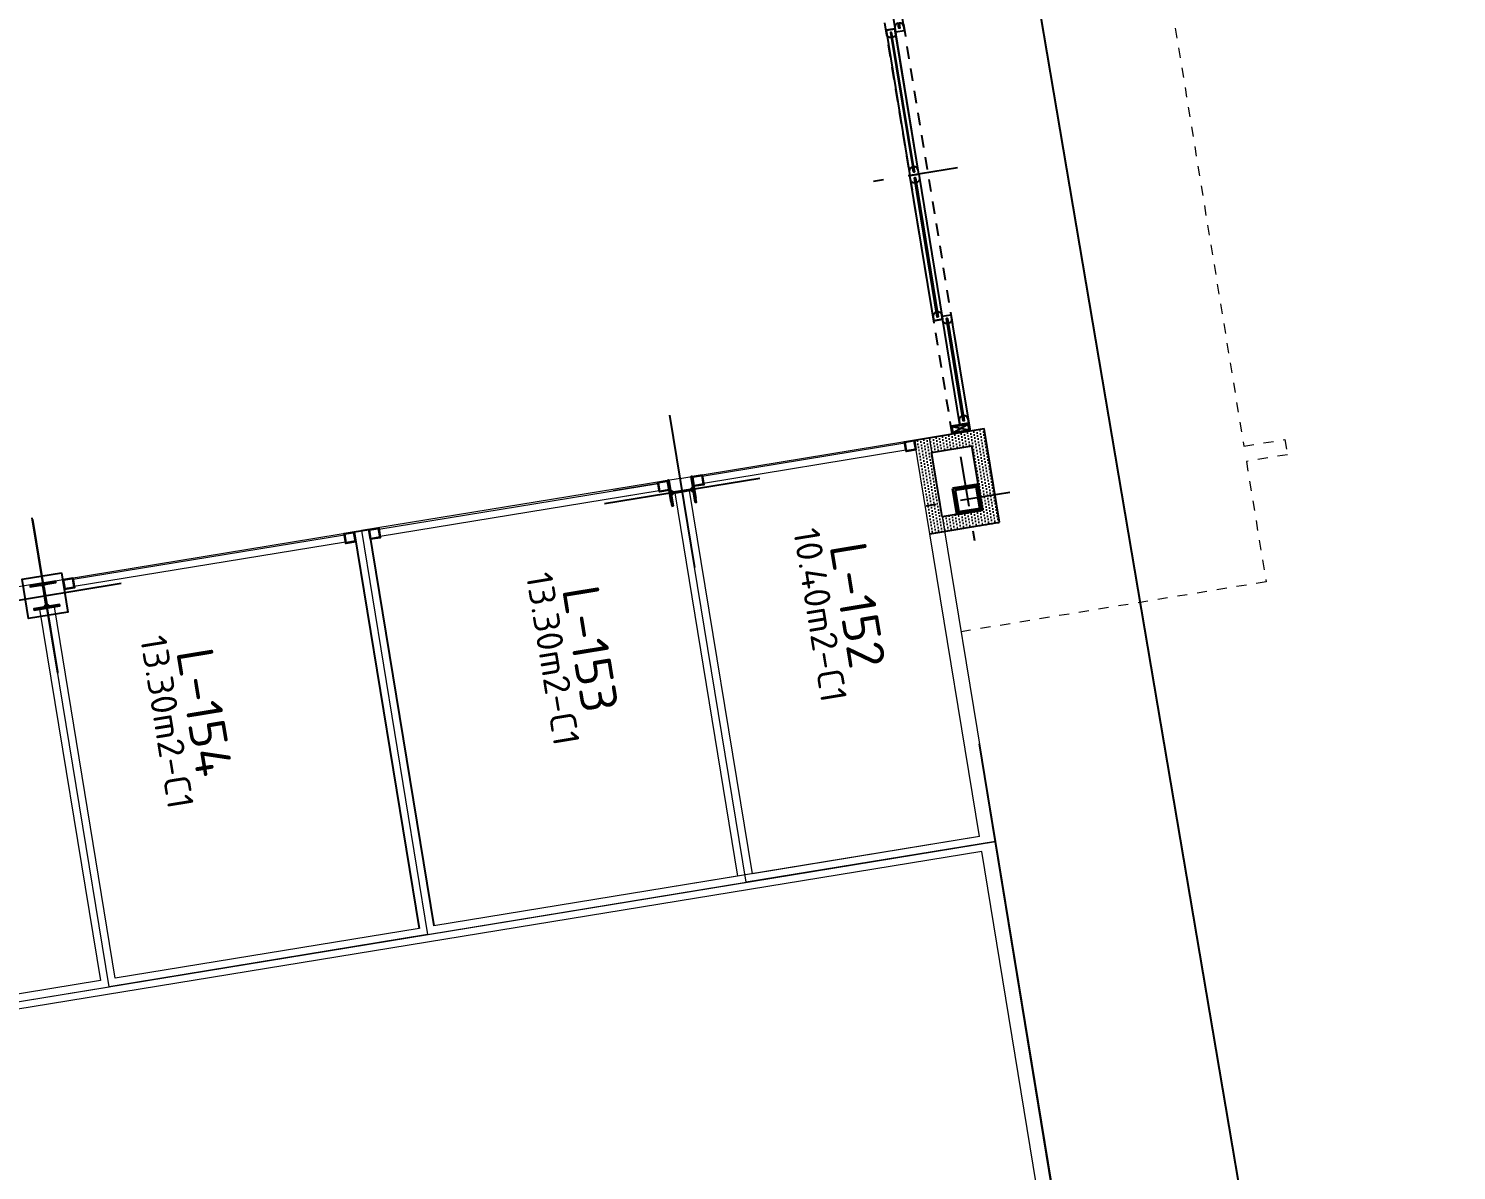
# Model space of a CAD drawing. Header units: metres. Extents: x 2 to 659295185, y -28 to 1124222152.
# Drawn here: x 655560.05 to 655574.36, y 1126654.99 to 1126666.44 of the extents above; entities that cross this region are included whole.
import ezdxf
from ezdxf.enums import TextEntityAlignment as Align

# ---------------------------------------------------------------- set-up
doc = ezdxf.new("R2010")
doc.units = ezdxf.units.M
doc.header["$MEASUREMENT"] = 0
for name, pattern in [('CCSM_C1_CUERPO BJ$0$CONTINUA', [0]), ('CCSM_C1_CUERPO BJ$0$DASHED', [0.75, 0.5, -0.25]), ('CCSM_C1_CUERPO BJ$0$HIDDEN2', [0.1875, 0.125, -0.0625]), ('CCSM_C1_CUERPO HP$0$CONTINUA', [0]), ('DASHDOT', [1, 0.5, -0.25, 0, -0.25]), ('XREF VIALIDAD PORTONES Y ACCESOS 15-07-12LIMPIO$0$CCSM_C1_CUERPO BJ$0$CONTINUA', [0]), ('XREF VIALIDAD PORTONES Y ACCESOS 15-07-12LIMPIO$0$CCSM_C1_CUERPO BJ$0$DASHED', [0.75, 0.5, -0.25]), ('XREF VIALIDAD PORTONES Y ACCESOS 15-07-12LIMPIO$0$CCSM_C1_CUERPO HP$0$CONTINUA', [0]), ('XREF VIALIDAD PORTONES Y ACCESOS 15-07-12LIMPIO$0$DASHED', [0.75, 0.5, -0.25])]:
    doc.linetypes.add(name, pattern=pattern)
doc.layers.get('0').update_dxf_attribs({"linetype": 'CONTINUOUS'})
for name, color, linetype in [('ACOT', 7, 'CONTINUOUS'), ('CCSM_C1_CUERPO BJ$0$A-ALUCOBOND', 254, 'CONTINUOUS'), ('CCSM_C1_CUERPO BJ$0$A-AREAS COMERCIALES', 151, 'CONTINUOUS'), ('CCSM_C1_CUERPO BJ$0$A-FRENTE DE LOCAL', 4, 'CONTINUOUS'), ('CCSM_C1_CUERPO BJ$0$A-PARED', 2, 'CCSM_C1_CUERPO BJ$0$CONTINUA'), ('CCSM_C1_CUERPO BJ$0$A-PROYECCIONES', 5, 'CCSM_C1_CUERPO BJ$0$DASHED'), ('CCSM_C1_CUERPO BJ$0$A-PUERTA', 5, 'CCSM_C1_CUERPO BJ$0$CONTINUA'), ('CCSM_C1_CUERPO BJ$0$ID_AREA EXACTA', 7, 'CONTINUOUS'), ('CCSM_C1_CUERPO BJ$0$ID_Nº LOCAL', 7, 'CONTINUOUS'), ('CCSM_C1_CUERPO HP$0$A-MARCOS LOCALES', 4, 'CONTINUOUS'), ('CCSM_C1_CUERPO HP$0$A-PARED', 2, 'CCSM_C1_CUERPO HP$0$CONTINUA'), ('E_COTAS EJES J', 8, 'CONTINUOUS'), ('Parcelas', 140, 'CONTINUOUS'), ('XREF VIALIDAD PORTONES Y ACCESOS 15-07-12LIMPIO$0$CCSM_C1_CUERPO BJ$0$A-PARED', 2, 'XREF VIALIDAD PORTONES Y ACCESOS 15-07-12LIMPIO$0$CCSM_C1_CUERPO BJ$0$CONTINUA'), ('XREF VIALIDAD PORTONES Y ACCESOS 15-07-12LIMPIO$0$CCSM_C1_CUERPO BJ$0$A-PROYECCIONES', 5, 'XREF VIALIDAD PORTONES Y ACCESOS 15-07-12LIMPIO$0$CCSM_C1_CUERPO BJ$0$DASHED'), ('XREF VIALIDAD PORTONES Y ACCESOS 15-07-12LIMPIO$0$CCSM_C1_CUERPO HP$0$A-PARED', 2, 'XREF VIALIDAD PORTONES Y ACCESOS 15-07-12LIMPIO$0$CCSM_C1_CUERPO HP$0$CONTINUA')]:
    doc.layers.add(name, color=color, linetype=linetype)
doc.layers.add('CCSM_XREF ESTRUCTURA15$0$E-CA-COLUMNA', color=2, linetype='CONTINUOUS', lineweight=35)
doc.layers.add('XREF VIALIDAD PORTONES Y ACCESOS 15-07-12LIMPIO$0$CCSM_XREF ESTRUCTURA15$0$E-CA-COLUMNA', color=2, linetype='CONTINUOUS', lineweight=35)
doc.styles.add('CCSM_C1_CUERPO BJ$0$ROMANS', font='romans__.ttf')

# ---------------------------------------------------------------- blocks, each defined once
blk = doc.blocks.new('4X4')
at = {"layer": 'CCSM_C1_CUERPO HP$0$A-MARCOS LOCALES'}
for points in [[(72.9, -0.215), (73, -0.215), (73, -0.115), (72.9, -0.115)], [(72.905, -0.21), (72.995, -0.21), (72.995, -0.12), (72.905, -0.12)]]:
    blk.add_lwpolyline(points, close=True, dxfattribs=at)
blk = doc.blocks.new('CCSM_C1_CUERPO BJ$0$IDENT LOCAL')
at = {"style": 'CCSM_C1_CUERPO BJ$0$ROMANS'}
for tag, height, p in [('AREA-EXACTA', 0.5, (0.587, 0.096)), ('NºLOCAL', 0.7, (1.17, 0.119)), ('RUBRO', 0.35, (0, 0)), ('USO', 0.35, (-0.587, -0.096))]:
    blk.add_attdef(tag, text='', height=height, rotation=279.3085, dxfattribs=at).set_placement(p, align=Align.BOTTOM_CENTER)
blk = doc.blocks.new('COLUMNAS MZZ LOCATEL')
at = {"color": 8}
for p, q in [((0, -0.774), (0, 0.774)), ((0.789, 0), (-0.789, 0))]:
    blk.add_line(p, q, dxfattribs=at)
blk.add_lwpolyline([(-0.2, 0.2), (0.2, 0.2), (0.2, -0.2), (-0.2, -0.2)], close=True)

msp = doc.modelspace()

# ---------------------------------------------------------------- hatches: boundary and pattern name
at = {"layer": 'CCSM_C1_CUERPO HP$0$A-PARED'}
h = msp.add_hatch(dxfattribs=at)
h.set_pattern_fill('DOTS', color=9, scale=0.02)
h.set_pattern_definition([(279.307, (655566.22275, 1126657.770823), (0.03389942, -0.01053128), [0, -0.03175])])
h.paths.add_polyline_path([(655569.0777, 1126661.3734), (655569.7782, 1126661.4882), (655569.6242, 1126662.4278), (655568.9237, 1126662.313)])
h.paths.add_polyline_path([(655569.096, 1126662.1892), (655569.2014, 1126661.5457), (655569.6059, 1126661.612), (655569.5004, 1126662.2555)], flags=16)
h = msp.add_hatch(dxfattribs=at)
h.set_pattern_fill('DOTS', color=9, scale=0.02, angle=0.00014)
h.set_pattern_definition([(279.30714, (655566.222782, 1126657.770823), (0.03389944, -0.0105312), [0, -0.03175])])
h.paths.add_polyline_path([(655569.0778, 1126661.3734), (655569.7782, 1126661.4882), (655569.6242, 1126662.4278), (655568.9237, 1126662.313)])
h.paths.add_polyline_path([(655569.096, 1126662.1892), (655569.2014, 1126661.5457), (655569.6059, 1126661.612), (655569.5004, 1126662.2555)], flags=16)
at = {"layer": 'XREF VIALIDAD PORTONES Y ACCESOS 15-07-12LIMPIO$0$CCSM_C1_CUERPO HP$0$A-PARED'}
h = msp.add_hatch(dxfattribs=at)
h.set_pattern_fill('DOTS', color=9, scale=0.02, angle=0.00014)
h.set_pattern_definition([(279.30714, (655566.222782, 1126657.770823), (0.03389944, -0.0105312), [0, -0.03175])])
h.paths.add_polyline_path([(655569.0778, 1126661.3734), (655569.7782, 1126661.4882), (655569.6242, 1126662.4278), (655568.9237, 1126662.313)])
h.paths.add_polyline_path([(655569.096, 1126662.1892), (655569.2014, 1126661.5457), (655569.6059, 1126661.612), (655569.5004, 1126662.2555)], flags=16)

# ---------------------------------------------------------------- linework, layer by layer
at = {"layer": 'ACOT', "color": 12, "linetype": 'DASHDOT'}
for p, q in [((655569.3542, 1126665.0426), (655568.4717, 1126664.8979)), ((655569.3542, 1126665.0426), (655568.4718, 1126664.898)), ((655569.387, 1126662.1436), (655569.5261, 1126661.2949)), ((655569.387, 1126662.1436), (655569.5261, 1126661.2949)), ((655569.8809, 1126661.7888), (655569.0326, 1126661.6497)), ((655569.8809, 1126661.7888), (655569.0326, 1126661.6497))]:
    msp.add_line(p, q, dxfattribs=at)
at = {"layer": 'CCSM_C1_CUERPO BJ$0$A-ALUCOBOND'}
for p, q in [((655569.3077, 1126662.372), (655569.3044, 1126662.3744)), ((655569.3077, 1126662.372), (655569.3044, 1126662.3744)), ((655569.3077, 1126662.372), (655569.3044, 1126662.3744)), ((655569.3077, 1126662.372), (655569.3044, 1126662.3744)), ((655569.308, 1126662.3725), (655569.3047, 1126662.3748)), ((655569.308, 1126662.3725), (655569.3047, 1126662.3748)), ((655569.308, 1126662.3725), (655569.3048, 1126662.3748)), ((655569.308, 1126662.3725), (655569.3048, 1126662.3748)), ((655569.3083, 1126662.3715), (655569.3077, 1126662.372)), ((655569.3083, 1126662.3715), (655569.3077, 1126662.372)), ((655569.3083, 1126662.3716), (655569.3077, 1126662.372)), ((655569.3083, 1126662.3716), (655569.3077, 1126662.372)), ((655569.3087, 1126662.372), (655569.308, 1126662.3725)), ((655569.3087, 1126662.372), (655569.308, 1126662.3725)), ((655569.3087, 1126662.372), (655569.308, 1126662.3725)), ((655569.3087, 1126662.372), (655569.308, 1126662.3725))]:
    msp.add_line(p, q, dxfattribs=at)
at = {"layer": 'CCSM_C1_CUERPO BJ$0$A-AREAS COMERCIALES', "lineweight": 5}
for points in [[(655569.7353, 1126658.2886), (655567.2386, 1126657.8795), (655566.577, 1126661.9155), (655566.575, 1126661.928), (655569.0717, 1126662.3372)], [(655564.0462, 1126657.3562), (655567.2386, 1126657.8795), (655566.5773, 1126661.9156), (655566.5752, 1126661.9281), (655563.3827, 1126661.4048)], [(655564.0462, 1126657.3562), (655560.8538, 1126656.833), (655560.1922, 1126660.8691), (655560.1901, 1126660.8816), (655563.3827, 1126661.4048)], [(655556.9065, 1126656.1861), (655560.8538, 1126656.833), (655560.1925, 1126660.8692), (655560.1904, 1126660.8817), (655556.243, 1126660.2347)], [(655569.7353, 1126658.2886), (655572.2418, 1126642.9965), (655572.4876, 1126641.4968), (655573.5778, 1126634.4205), (655569.2721, 1126633.7194), (655567.7062, 1126633.4685), (655548.2343, 1126630.2519), (655546.914, 1126638.3068), (655552.6603, 1126639.2487), (655550.0681, 1126655.0653)]]:
    msp.add_lwpolyline(points, close=True, dxfattribs=at)
at = {"layer": 'CCSM_C1_CUERPO BJ$0$A-FRENTE DE LOCAL', "lineweight": 5}
for points in [[(655566.7987, 1126661.952), (655568.827, 1126662.2843)], [(655566.7988, 1126661.952), (655568.827, 1126662.2843)], [(655568.8391, 1126662.2103), (655566.8109, 1126661.8779)], [(655568.8392, 1126662.2103), (655566.8109, 1126661.8779)], [(655563.5573, 1126661.4208), (655566.3547, 1126661.8791)], [(655563.5573, 1126661.4208), (655566.3547, 1126661.8791)], [(655565.9068, 1126661.8058), (655566.3547, 1126661.8792)], [(655565.9068, 1126661.8058), (655566.3547, 1126661.8792)], [(655566.3668, 1126661.8051), (655563.5694, 1126661.3468)], [(655566.3668, 1126661.8051), (655563.5695, 1126661.3467)], [(655566.3668, 1126661.8052), (655565.9189, 1126661.7318)], [(655566.3668, 1126661.8052), (655565.9189, 1126661.7318)], [(655560.4925, 1126660.9183), (655563.2119, 1126661.3639)], [(655560.4925, 1126660.9183), (655563.212, 1126661.3639)], [(655563.2241, 1126661.2899), (655560.5047, 1126660.8443)], [(655563.2241, 1126661.2899), (655560.5047, 1126660.8443)]]:
    msp.add_lwpolyline(points, dxfattribs=at)
at = {"layer": 'CCSM_C1_CUERPO BJ$0$A-PARED', "lineweight": 5}
for p, q in [((655569.0777, 1126661.3734), (655568.9238, 1126662.313)), ((655569.0777, 1126661.3734), (655568.9238, 1126662.313)), ((655567.3005, 1126657.9653), (655566.6707, 1126661.8082)), ((655569.575, 1126658.3381), (655569.0777, 1126661.3734)), ((655569.575, 1126658.3381), (655567.3005, 1126657.9653)), ((655569.5992, 1126658.1901), (655550.154, 1126655.0032)), ((655569.5995, 1126658.1901), (655550.1543, 1126655.0032)), ((655572.4837, 1126640.5844), (655569.5992, 1126658.1901))]:
    msp.add_line(p, q, dxfattribs=at)
for points in [[(655566.5227, 1126661.7839), (655567.1525, 1126657.9411), (655564.1081, 1126657.4421)], [(655560.1576, 1126660.6176), (655560.7678, 1126656.8947), (655556.9684, 1126656.272)], [(655563.9601, 1126657.4179), (655560.9158, 1126656.919), (655560.3056, 1126660.6419)], [(655569.5753, 1126658.3382), (655566.4579, 1126657.8273)]]:
    msp.add_lwpolyline(points, dxfattribs=at)
at = {"layer": 'CCSM_C1_CUERPO BJ$0$A-PROYECCIONES', "color": 12, "linetype": 'CCSM_C1_CUERPO BJ$0$HIDDEN2'}
for points in [[(655568.4535, 1126667.5618), (655568.6312, 1126667.5909), (655569.4813, 1126662.4044), (655569.3037, 1126662.3752), (655568.4535, 1126667.5618)], [(655568.4535, 1126667.5618), (655568.6312, 1126667.5909), (655569.4813, 1126662.4044), (655569.3037, 1126662.3753), (655568.4535, 1126667.5618)]]:
    msp.add_lwpolyline(points, dxfattribs=at)
at = {"layer": 'CCSM_C1_CUERPO BJ$0$A-PUERTA', "color": 8}
for p, q in [((655569.4698, 1126662.4126), (655569.3022, 1126662.446)), ((655569.4698, 1126662.4126), (655569.3022, 1126662.446)), ((655569.4698, 1126662.4126), (655569.3022, 1126662.4459)), ((655569.4698, 1126662.4126), (655569.3022, 1126662.4459)), ((655569.3119, 1126662.3867), (655569.4601, 1126662.4718)), ((655569.3119, 1126662.3867), (655569.4601, 1126662.4718)), ((655569.3119, 1126662.3867), (655569.4601, 1126662.4718)), ((655569.3119, 1126662.3867), (655569.4601, 1126662.4718))]:
    msp.add_line(p, q, dxfattribs=at)
for points in [[(655568.5553, 1126667.4974), (655568.7343, 1126666.4053), (655568.8231, 1126666.4198), (655568.6441, 1126667.512)], [(655568.5553, 1126667.4974), (655568.7343, 1126666.4053), (655568.8231, 1126666.4198), (655568.6441, 1126667.512)], [(655568.6406, 1126666.4203), (655568.8792, 1126664.9647), (655568.968, 1126664.9793), (655568.7294, 1126666.4349)], [(655568.6406, 1126666.4203), (655568.8792, 1126664.9647), (655568.968, 1126664.9793), (655568.7294, 1126666.4349)], [(655568.6406, 1126666.4203), (655568.8792, 1126664.9648), (655568.968, 1126664.9793), (655568.7295, 1126666.4349)], [(655568.6406, 1126666.4203), (655568.8792, 1126664.9648), (655568.968, 1126664.9793), (655568.7295, 1126666.4349)], [(655569.1178, 1126663.5092), (655568.8792, 1126664.9647), (655568.968, 1126664.9793), (655569.2066, 1126663.5237)], [(655569.1178, 1126663.5092), (655568.8792, 1126664.9647), (655568.968, 1126664.9793), (655569.2066, 1126663.5237)], [(655569.1178, 1126663.5092), (655568.8792, 1126664.9648), (655568.968, 1126664.9793), (655569.2066, 1126663.5237)], [(655569.1178, 1126663.5092), (655568.8792, 1126664.9648), (655568.968, 1126664.9793), (655569.2066, 1126663.5237)], [(655569.3795, 1126662.4688), (655569.2018, 1126663.5533), (655569.2906, 1126663.5679), (655569.4684, 1126662.4833)], [(655569.3795, 1126662.4688), (655569.2018, 1126663.5533), (655569.2906, 1126663.5679), (655569.4684, 1126662.4833)], [(655569.3796, 1126662.4688), (655569.2018, 1126663.5533), (655569.2906, 1126663.5679), (655569.4684, 1126662.4833)], [(655569.3796, 1126662.4688), (655569.2018, 1126663.5533), (655569.2906, 1126663.5679), (655569.4684, 1126662.4833)]]:
    msp.add_lwpolyline(points, close=True, dxfattribs=at)
at = {"layer": 'CCSM_C1_CUERPO BJ$0$A-PUERTA'}
for points in [[(655568.7608, 1126666.4907), (655568.7608, 1126666.4907, 0.4142136), (655568.7278, 1126666.4447), (655568.7343, 1126666.4053), (655568.8231, 1126666.4198), (655568.8166, 1126666.4593, 0.4142135), (655568.7707, 1126666.4923), (655568.7707, 1126666.4923), (655568.7788, 1126666.443), (655568.7689, 1126666.4414)], [(655568.7608, 1126666.4907), (655568.7608, 1126666.4907, 0.4142136), (655568.7278, 1126666.4448), (655568.7343, 1126666.4053), (655568.8231, 1126666.4198), (655568.8167, 1126666.4593, 0.4142135), (655568.7707, 1126666.4923), (655568.7707, 1126666.4923), (655568.7788, 1126666.443), (655568.7689, 1126666.4414)], [(655568.693, 1126666.3478), (655568.6881, 1126666.347, -0.4408492), (655568.6471, 1126666.3808), (655568.6406, 1126666.4203), (655568.7294, 1126666.4349), (655568.7359, 1126666.3954, -0.4142136), (655568.7029, 1126666.3495), (655568.7029, 1126666.3495), (655568.6948, 1126666.3988), (655568.685, 1126666.3972)], [(655568.6931, 1126666.3479), (655568.6881, 1126666.347, -0.4408492), (655568.6471, 1126666.3809), (655568.6406, 1126666.4203), (655568.7295, 1126666.4349), (655568.7359, 1126666.3954, -0.4142136), (655568.7029, 1126666.3495), (655568.7029, 1126666.3495), (655568.6948, 1126666.3988), (655568.685, 1126666.3972)], [(655568.9057, 1126665.0502), (655568.9057, 1126665.0502, 0.4142135), (655568.8727, 1126665.0042), (655568.8792, 1126664.9647), (655568.968, 1126664.9793), (655568.9616, 1126665.0188, 0.4142136), (655568.9156, 1126665.0518), (655568.9156, 1126665.0518), (655568.9237, 1126665.0024), (655568.9138, 1126665.0008)], [(655568.9057, 1126665.0502), (655568.9057, 1126665.0502, 0.4142135), (655568.8727, 1126665.0042), (655568.8792, 1126664.9647), (655568.968, 1126664.9793), (655568.9616, 1126665.0188, 0.4142136), (655568.9156, 1126665.0518), (655568.9156, 1126665.0518), (655568.9237, 1126665.0024), (655568.9138, 1126665.0008)], [(655568.9058, 1126665.0502), (655568.9058, 1126665.0502, 0.4142135), (655568.8728, 1126665.0042), (655568.8792, 1126664.9648), (655568.968, 1126664.9793), (655568.9616, 1126665.0188, 0.4142136), (655568.9156, 1126665.0518), (655568.9156, 1126665.0518), (655568.9237, 1126665.0024), (655568.9138, 1126665.0008)], [(655568.9058, 1126665.0502), (655568.9058, 1126665.0502, 0.4142135), (655568.8728, 1126665.0042), (655568.8792, 1126664.9648), (655568.968, 1126664.9793), (655568.9616, 1126665.0188, 0.4142136), (655568.9156, 1126665.0518), (655568.9156, 1126665.0518), (655568.9237, 1126665.0024), (655568.9138, 1126665.0008)], [(655568.9316, 1126664.8923), (655568.9267, 1126664.8915, -0.4408492), (655568.8857, 1126664.9253), (655568.8792, 1126664.9647), (655568.968, 1126664.9793), (655568.9745, 1126664.9398, -0.4142136), (655568.9415, 1126664.8939), (655568.9415, 1126664.8939), (655568.9334, 1126664.9432), (655568.9235, 1126664.9416)], [(655568.9316, 1126664.8923), (655568.9267, 1126664.8915, -0.4408492), (655568.8857, 1126664.9253), (655568.8792, 1126664.9647), (655568.968, 1126664.9793), (655568.9745, 1126664.9398, -0.4142136), (655568.9415, 1126664.8939), (655568.9415, 1126664.8939), (655568.9334, 1126664.9432), (655568.9235, 1126664.9416)], [(655568.9316, 1126664.8923), (655568.9267, 1126664.8915, -0.4408492), (655568.8857, 1126664.9253), (655568.8792, 1126664.9648), (655568.968, 1126664.9793), (655568.9745, 1126664.9398, -0.4142136), (655568.9415, 1126664.8939), (655568.9415, 1126664.8939), (655568.9334, 1126664.9432), (655568.9236, 1126664.9416)], [(655568.9316, 1126664.8923), (655568.9267, 1126664.8915, -0.4408492), (655568.8857, 1126664.9253), (655568.8792, 1126664.9648), (655568.968, 1126664.9793), (655568.9745, 1126664.9398, -0.4142136), (655568.9415, 1126664.8939), (655568.9415, 1126664.8939), (655568.9334, 1126664.9432), (655568.9236, 1126664.9416)], [(655569.1443, 1126663.5946), (655569.1443, 1126663.5946, 0.4142135), (655569.1113, 1126663.5486), (655569.1178, 1126663.5092), (655569.2066, 1126663.5237), (655569.2001, 1126663.5632, 0.4142136), (655569.1542, 1126663.5962), (655569.1542, 1126663.5962), (655569.1623, 1126663.5469), (655569.1524, 1126663.5452)], [(655569.1443, 1126663.5946), (655569.1443, 1126663.5946, 0.4142135), (655569.1113, 1126663.5486), (655569.1178, 1126663.5092), (655569.2066, 1126663.5237), (655569.2001, 1126663.5632, 0.4142136), (655569.1542, 1126663.5962), (655569.1542, 1126663.5962), (655569.1623, 1126663.5469), (655569.1524, 1126663.5452)], [(655569.1443, 1126663.5946), (655569.1443, 1126663.5946, 0.4142135), (655569.1113, 1126663.5486), (655569.1178, 1126663.5092), (655569.2066, 1126663.5237), (655569.2002, 1126663.5632, 0.4142136), (655569.1542, 1126663.5962), (655569.1542, 1126663.5962), (655569.1623, 1126663.5469), (655569.1524, 1126663.5453)], [(655569.1443, 1126663.5946), (655569.1443, 1126663.5946, 0.4142135), (655569.1113, 1126663.5486), (655569.1178, 1126663.5092), (655569.2066, 1126663.5237), (655569.2002, 1126663.5632, 0.4142136), (655569.1542, 1126663.5962), (655569.1542, 1126663.5962), (655569.1623, 1126663.5469), (655569.1524, 1126663.5453)], [(655569.2542, 1126663.4809), (655569.2492, 1126663.48, -0.4408492), (655569.2082, 1126663.5139), (655569.2018, 1126663.5533), (655569.2906, 1126663.5679), (655569.297, 1126663.5284, -0.4142136), (655569.264, 1126663.4825), (655569.264, 1126663.4825), (655569.2559, 1126663.5318), (655569.2461, 1126663.5302)], [(655569.2542, 1126663.4809), (655569.2492, 1126663.48, -0.4408492), (655569.2082, 1126663.5139), (655569.2018, 1126663.5533), (655569.2906, 1126663.5679), (655569.297, 1126663.5284, -0.4142136), (655569.264, 1126663.4825), (655569.264, 1126663.4825), (655569.2559, 1126663.5318), (655569.2461, 1126663.5302)], [(655569.2542, 1126663.4809), (655569.2493, 1126663.4801, -0.4408492), (655569.2082, 1126663.5139), (655569.2018, 1126663.5533), (655569.2906, 1126663.5679), (655569.2971, 1126663.5284, -0.4142136), (655569.2641, 1126663.4825), (655569.2641, 1126663.4825), (655569.256, 1126663.5318), (655569.2461, 1126663.5302)], [(655569.2542, 1126663.4809), (655569.2493, 1126663.4801, -0.4408492), (655569.2082, 1126663.5139), (655569.2018, 1126663.5533), (655569.2906, 1126663.5679), (655569.2971, 1126663.5284, -0.4142136), (655569.2641, 1126663.4825), (655569.2641, 1126663.4825), (655569.256, 1126663.5318), (655569.2461, 1126663.5302)], [(655569.4061, 1126662.5542), (655569.4061, 1126662.5542, 0.4142135), (655569.3731, 1126662.5082), (655569.3795, 1126662.4688), (655569.4684, 1126662.4833), (655569.4619, 1126662.5228, 0.4142136), (655569.4159, 1126662.5558), (655569.4159, 1126662.5558), (655569.424, 1126662.5064), (655569.4142, 1126662.5048)], [(655569.4061, 1126662.5542), (655569.4061, 1126662.5542, 0.4142135), (655569.3731, 1126662.5082), (655569.3795, 1126662.4688), (655569.4684, 1126662.4833), (655569.4619, 1126662.5228, 0.4142136), (655569.4159, 1126662.5558), (655569.4159, 1126662.5558), (655569.424, 1126662.5064), (655569.4142, 1126662.5048)], [(655569.4061, 1126662.5542), (655569.4061, 1126662.5542, 0.4142135), (655569.3731, 1126662.5082), (655569.3796, 1126662.4688), (655569.4684, 1126662.4833), (655569.4619, 1126662.5228, 0.4142136), (655569.416, 1126662.5558), (655569.416, 1126662.5558), (655569.424, 1126662.5065), (655569.4142, 1126662.5048)], [(655569.4061, 1126662.5542), (655569.4061, 1126662.5542, 0.4142135), (655569.3731, 1126662.5082), (655569.3796, 1126662.4688), (655569.4684, 1126662.4833), (655569.4619, 1126662.5228, 0.4142136), (655569.416, 1126662.5558), (655569.416, 1126662.5558), (655569.424, 1126662.5065), (655569.4142, 1126662.5048)]]:
    msp.add_lwpolyline(points, format="xyb", close=True, dxfattribs=at)
at = {"layer": 'CCSM_C1_CUERPO BJ$0$A-PUERTA', "color": 135}
for points in [[(655568.685, 1126666.3972), (655568.9138, 1126665.0008), (655568.9237, 1126665.0024), (655568.6948, 1126666.3988)], [(655568.685, 1126666.3972), (655568.9138, 1126665.0008), (655568.9237, 1126665.0024), (655568.6948, 1126666.3988)], [(655568.685, 1126666.3972), (655568.9138, 1126665.0008), (655568.9237, 1126665.0024), (655568.6948, 1126666.3988)], [(655568.685, 1126666.3972), (655568.9138, 1126665.0008), (655568.9237, 1126665.0024), (655568.6948, 1126666.3988)], [(655569.1524, 1126663.5452), (655568.9235, 1126664.9416), (655568.9334, 1126664.9432), (655569.1623, 1126663.5469)], [(655569.1524, 1126663.5452), (655568.9235, 1126664.9416), (655568.9334, 1126664.9432), (655569.1623, 1126663.5469)], [(655569.1524, 1126663.5453), (655568.9236, 1126664.9416), (655568.9334, 1126664.9432), (655569.1623, 1126663.5469)], [(655569.1524, 1126663.5453), (655568.9236, 1126664.9416), (655568.9334, 1126664.9432), (655569.1623, 1126663.5469)], [(655569.4142, 1126662.5048), (655569.2461, 1126663.5302), (655569.2559, 1126663.5318), (655569.424, 1126662.5064)], [(655569.4142, 1126662.5048), (655569.2461, 1126663.5302), (655569.2559, 1126663.5318), (655569.424, 1126662.5064)], [(655569.4142, 1126662.5048), (655569.2461, 1126663.5302), (655569.256, 1126663.5318), (655569.424, 1126662.5065)], [(655569.4142, 1126662.5048), (655569.2461, 1126663.5302), (655569.256, 1126663.5318), (655569.424, 1126662.5065)]]:
    msp.add_lwpolyline(points, close=True, dxfattribs=at)
at = {"layer": 'CCSM_C1_CUERPO BJ$0$A-PUERTA'}
for points in [[(655569.4684, 1126662.4833), (655569.4813, 1126662.4044), (655569.3037, 1126662.3752), (655569.2907, 1126662.4542)], [(655569.4684, 1126662.4833), (655569.4813, 1126662.4044), (655569.3037, 1126662.3752), (655569.2907, 1126662.4542)], [(655569.4684, 1126662.4833), (655569.4813, 1126662.4044), (655569.3037, 1126662.3753), (655569.2907, 1126662.4542)], [(655569.4684, 1126662.4833), (655569.4813, 1126662.4044), (655569.3037, 1126662.3753), (655569.2907, 1126662.4542)], [(655569.4601, 1126662.4718), (655569.4698, 1126662.4126), (655569.3119, 1126662.3867), (655569.3022, 1126662.4459)], [(655569.4601, 1126662.4718), (655569.4698, 1126662.4126), (655569.3119, 1126662.3867), (655569.3022, 1126662.4459)], [(655569.4601, 1126662.4718), (655569.4698, 1126662.4126), (655569.3119, 1126662.3867), (655569.3022, 1126662.446)], [(655569.4601, 1126662.4718), (655569.4698, 1126662.4126), (655569.3119, 1126662.3867), (655569.3022, 1126662.446)]]:
    msp.add_lwpolyline(points, close=True, dxfattribs=at)
at = {"layer": 'CCSM_C1_CUERPO HP$0$A-PARED'}
for p, q in [((655568.9238, 1126662.313), (655569.6242, 1126662.4278)), ((655568.9238, 1126662.313), (655569.6242, 1126662.4278)), ((655569.7782, 1126661.4882), (655569.6242, 1126662.4278)), ((655569.7782, 1126661.4882), (655569.6242, 1126662.4278)), ((655569.096, 1126662.1892), (655569.5004, 1126662.2555)), ((655569.096, 1126662.1892), (655569.5004, 1126662.2555)), ((655569.2014, 1126661.5457), (655569.096, 1126662.1892)), ((655569.2014, 1126661.5457), (655569.096, 1126662.1892)), ((655569.6059, 1126661.612), (655569.5004, 1126662.2555)), ((655569.6059, 1126661.612), (655569.5004, 1126662.2555)), ((655569.2014, 1126661.5457), (655569.6059, 1126661.612)), ((655569.2014, 1126661.5457), (655569.6059, 1126661.612)), ((655569.0777, 1126661.3734), (655569.7782, 1126661.4882)), ((655569.0777, 1126661.3734), (655569.7782, 1126661.4882)), ((655563.3087, 1126661.3927), (655563.4567, 1126661.417)), ((655563.3087, 1126661.3927), (655563.4567, 1126661.417)), ((655563.3087, 1126661.3927), (655563.9601, 1126657.4179)), ((655563.4567, 1126661.417), (655564.1081, 1126657.4422)), ((655572.6089, 1126640.7569), (655569.5746, 1126659.2688))]:
    msp.add_line(p, q, dxfattribs=at)
at = {"layer": 'CCSM_XREF ESTRUCTURA15$0$E-CA-COLUMNA', "color": 3}
for points in [[(655569.3072, 1126661.8265), (655569.3493, 1126661.5699), (655569.6059, 1126661.612), (655569.5638, 1126661.8686)], [(655569.3073, 1126661.8265), (655569.3493, 1126661.5699), (655569.6059, 1126661.612), (655569.5638, 1126661.8686)]]:
    msp.add_lwpolyline(points, close=True, dxfattribs=at)
at = {"layer": 'CCSM_XREF ESTRUCTURA15$0$E-CA-COLUMNA', "color": 12}
msp.add_lwpolyline([(655569.3302, 1126661.81), (655569.3658, 1126661.5929), (655569.5829, 1126661.6285), (655569.5473, 1126661.8456)], close=True, dxfattribs=at)
msp.add_lwpolyline([(655569.3302, 1126661.81), (655569.3658, 1126661.5929), (655569.5829, 1126661.6285), (655569.5473, 1126661.8456)], close=True, dxfattribs=at)
at = {"layer": 'E_COTAS EJES J'}
for p, q in [((655566.4706, 1126662.5632), (655566.7208, 1126661.0362)), ((655566.4706, 1126662.5632), (655566.7209, 1126661.0362)), ((655566.4709, 1126662.5632), (655566.7212, 1126661.0363)), ((655566.4709, 1126662.5632), (655566.7212, 1126661.0363)), ((655567.3742, 1126661.9273), (655565.8172, 1126661.6721)), ((655567.3742, 1126661.9273), (655565.8173, 1126661.6721)), ((655567.3745, 1126661.9273), (655565.8176, 1126661.6721)), ((655567.3746, 1126661.9273), (655565.8176, 1126661.6721)), ((655566.4513, 1126661.9078), (655566.4934, 1126661.6512)), ((655566.4513, 1126661.9078), (655566.4934, 1126661.6512)), ((655566.4869, 1126661.6907), (655566.4578, 1126661.8683)), ((655566.4869, 1126661.6907), (655566.4578, 1126661.8683)), ((655566.4801, 1126661.8094), (655566.4637, 1126661.9098)), ((655566.4801, 1126661.8094), (655566.4637, 1126661.9098)), ((655566.4639, 1126661.9085), (655566.48, 1126661.8099)), ((655566.4639, 1126661.9085), (655566.4801, 1126661.8099)), ((655566.6857, 1126661.9462), (655566.7021, 1126661.8458)), ((655566.6857, 1126661.9462), (655566.7022, 1126661.8458)), ((655566.7021, 1126661.8463), (655566.6859, 1126661.9449)), ((655566.7021, 1126661.8463), (655566.6859, 1126661.9449)), ((655566.7401, 1126661.6916), (655566.698, 1126661.9482)), ((655566.7401, 1126661.6916), (655566.698, 1126661.9482)), ((655566.7045, 1126661.9087), (655566.7336, 1126661.7311)), ((655566.7045, 1126661.9087), (655566.7336, 1126661.7311)), ((655566.48, 1126661.8099), (655566.5087, 1126661.7892)), ((655566.4801, 1126661.8099), (655566.5088, 1126661.7892)), ((655566.4835, 1126661.8004), (655566.4801, 1126661.8094)), ((655566.4835, 1126661.8004), (655566.4801, 1126661.8094)), ((655566.49, 1126661.7934), (655566.4835, 1126661.8004)), ((655566.49, 1126661.7934), (655566.4835, 1126661.8004)), ((655566.4892, 1126661.7536), (655566.4896, 1126661.7632)), ((655566.5057, 1126661.6532), (655566.4892, 1126661.7536)), ((655566.51, 1126661.7818), (655566.4893, 1126661.7531)), ((655566.4893, 1126661.7536), (655566.4896, 1126661.7632)), ((655566.5057, 1126661.6532), (655566.4893, 1126661.7536)), ((655566.4893, 1126661.7531), (655566.5055, 1126661.6544)), ((655566.51, 1126661.7818), (655566.4894, 1126661.7531)), ((655566.4894, 1126661.7531), (655566.5055, 1126661.6544)), ((655566.4896, 1126661.7632), (655566.4935, 1126661.7719)), ((655566.4896, 1126661.7632), (655566.4936, 1126661.7719)), ((655566.4987, 1126661.7895), (655566.49, 1126661.7934)), ((655566.4987, 1126661.7895), (655566.49, 1126661.7934)), ((655566.4935, 1126661.7719), (655566.5005, 1126661.7784)), ((655566.4936, 1126661.7719), (655566.5005, 1126661.7784)), ((655566.5083, 1126661.7892), (655566.4987, 1126661.7895)), ((655566.5083, 1126661.7892), (655566.4987, 1126661.7895)), ((655566.5005, 1126661.7784), (655566.5095, 1126661.7818)), ((655566.5005, 1126661.7784), (655566.5095, 1126661.7818)), ((655566.6819, 1126661.8176), (655566.5083, 1126661.7892)), ((655566.682, 1126661.8176), (655566.5083, 1126661.7892)), ((655566.5087, 1126661.7892), (655566.6814, 1126661.8175)), ((655566.5088, 1126661.7892), (655566.6815, 1126661.8175)), ((655566.5095, 1126661.7818), (655566.6831, 1126661.8102)), ((655566.5095, 1126661.7818), (655566.6832, 1126661.8102)), ((655566.6827, 1126661.8101), (655566.51, 1126661.7818)), ((655566.6827, 1126661.8101), (655566.51, 1126661.7818)), ((655566.6814, 1126661.8175), (655566.7021, 1126661.8463)), ((655566.6815, 1126661.8175), (655566.7021, 1126661.8463)), ((655566.6909, 1126661.821), (655566.6819, 1126661.8176)), ((655566.6909, 1126661.821), (655566.682, 1126661.8176)), ((655566.7114, 1126661.7895), (655566.6827, 1126661.8101)), ((655566.7114, 1126661.7895), (655566.6827, 1126661.8101)), ((655566.6831, 1126661.8102), (655566.6927, 1126661.8099)), ((655566.6832, 1126661.8102), (655566.6927, 1126661.8099)), ((655566.6979, 1126661.8275), (655566.6909, 1126661.821)), ((655566.6979, 1126661.8275), (655566.6909, 1126661.821)), ((655566.6927, 1126661.8099), (655566.7014, 1126661.8059)), ((655566.6927, 1126661.8099), (655566.7014, 1126661.8059)), ((655566.7018, 1126661.8362), (655566.6979, 1126661.8275)), ((655566.7018, 1126661.8362), (655566.6979, 1126661.8275)), ((655566.7014, 1126661.8059), (655566.7079, 1126661.799)), ((655566.7014, 1126661.8059), (655566.708, 1126661.799)), ((655566.7021, 1126661.8458), (655566.7018, 1126661.8362)), ((655566.7022, 1126661.8458), (655566.7018, 1126661.8362)), ((655566.7079, 1126661.799), (655566.7113, 1126661.79)), ((655566.708, 1126661.799), (655566.7113, 1126661.79)), ((655566.7113, 1126661.79), (655566.7277, 1126661.6896)), ((655566.7113, 1126661.79), (655566.7278, 1126661.6896)), ((655566.7275, 1126661.6908), (655566.7114, 1126661.7895)), ((655566.7276, 1126661.6908), (655566.7114, 1126661.7895)), ((655560.0862, 1126661.5167), (655560.3365, 1126659.9898)), ((655560.0862, 1126661.5167), (655560.3365, 1126659.9898)), ((655560.1933, 1126660.8395), (655560.2218, 1126660.6658)), ((655560.1933, 1126660.8394), (655560.2218, 1126660.6658)), ((655560.2217, 1126660.6663), (655560.1934, 1126660.839)), ((655560.2217, 1126660.6663), (655560.1934, 1126660.839)), ((655560.2292, 1126660.667), (655560.2007, 1126660.8407)), ((655560.2292, 1126660.667), (655560.2007, 1126660.8407)), ((655560.2008, 1126660.8402), (655560.2291, 1126660.6675)), ((655560.2008, 1126660.8402), (655560.2291, 1126660.6675)), ((655560.2016, 1126660.6376), (655560.1012, 1126660.6212)), ((655560.2016, 1126660.6376), (655560.1012, 1126660.6212)), ((655560.1012, 1126660.6212), (655560.1032, 1126660.6088)), ((655560.1012, 1126660.6212), (655560.1032, 1126660.6088)), ((655560.1024, 1126660.6214), (655560.2011, 1126660.6376)), ((655560.1024, 1126660.6214), (655560.2011, 1126660.6375)), ((655560.1032, 1126660.6088), (655560.3598, 1126660.6509)), ((655560.1032, 1126660.6088), (655560.3598, 1126660.6509)), ((655560.1723, 1126660.6202), (655560.1377, 1126660.6145)), ((655560.1723, 1126660.6202), (655560.1377, 1126660.6145)), ((655560.2907, 1126660.6396), (655560.1723, 1126660.6202)), ((655560.2907, 1126660.6396), (655560.1723, 1126660.6202)), ((655560.2011, 1126660.6376), (655560.2217, 1126660.6663)), ((655560.2011, 1126660.6375), (655560.2217, 1126660.6663)), ((655560.2105, 1126660.641), (655560.2016, 1126660.6376)), ((655560.2105, 1126660.641), (655560.2016, 1126660.6376)), ((655560.2175, 1126660.6475), (655560.2105, 1126660.641)), ((655560.2175, 1126660.6475), (655560.2105, 1126660.641)), ((655560.2215, 1126660.6562), (655560.2175, 1126660.6475)), ((655560.2215, 1126660.6562), (655560.2175, 1126660.6475)), ((655560.2218, 1126660.6658), (655560.2215, 1126660.6562)), ((655560.2218, 1126660.6658), (655560.2215, 1126660.6562)), ((655560.2291, 1126660.6675), (655560.2578, 1126660.6469)), ((655560.2291, 1126660.6675), (655560.2578, 1126660.6468)), ((655560.2325, 1126660.658), (655560.2292, 1126660.667)), ((655560.2326, 1126660.658), (655560.2292, 1126660.667)), ((655560.2391, 1126660.6511), (655560.2325, 1126660.658)), ((655560.2391, 1126660.651), (655560.2326, 1126660.658)), ((655560.2478, 1126660.6471), (655560.2391, 1126660.6511)), ((655560.2478, 1126660.6471), (655560.2391, 1126660.651)), ((655560.2573, 1126660.6468), (655560.2478, 1126660.6471)), ((655560.2573, 1126660.6468), (655560.2478, 1126660.6471)), ((655560.3577, 1126660.6632), (655560.2573, 1126660.6468)), ((655560.3578, 1126660.6632), (655560.2573, 1126660.6468)), ((655560.2578, 1126660.6469), (655560.3565, 1126660.663)), ((655560.2578, 1126660.6468), (655560.3565, 1126660.663)), ((655560.3252, 1126660.6452), (655560.2907, 1126660.6396)), ((655560.3252, 1126660.6452), (655560.2907, 1126660.6396)), ((655560.3598, 1126660.6509), (655560.3577, 1126660.6632)), ((655560.3598, 1126660.6509), (655560.3578, 1126660.6632))]:
    msp.add_line(p, q, dxfattribs=at)
for points in [[(655566.4934, 1126661.6512), (655566.5057, 1126661.6532), (655566.4893, 1126661.7536), (655566.4896, 1126661.7632), (655566.4935, 1126661.7719), (655566.5005, 1126661.7784), (655566.5095, 1126661.7818), (655566.6832, 1126661.8102), (655566.6927, 1126661.8099), (655566.7014, 1126661.8059), (655566.7079, 1126661.799), (655566.7113, 1126661.79), (655566.7277, 1126661.6896), (655566.7401, 1126661.6916), (655566.698, 1126661.9482), (655566.6857, 1126661.9462), (655566.7022, 1126661.8458), (655566.7018, 1126661.8362), (655566.6979, 1126661.8275), (655566.6909, 1126661.821), (655566.6819, 1126661.8176), (655566.5083, 1126661.7892), (655566.4987, 1126661.7895), (655566.49, 1126661.7934), (655566.4835, 1126661.8004), (655566.4801, 1126661.8094), (655566.4637, 1126661.9098), (655566.4513, 1126661.9078), (655566.4934, 1126661.6512)], [(655566.4934, 1126661.6512), (655566.5057, 1126661.6532), (655566.4893, 1126661.7536), (655566.4896, 1126661.7632), (655566.4936, 1126661.7719), (655566.5005, 1126661.7784), (655566.5095, 1126661.7818), (655566.6832, 1126661.8102), (655566.6927, 1126661.8099), (655566.7014, 1126661.8059), (655566.708, 1126661.799), (655566.7113, 1126661.79), (655566.7278, 1126661.6896), (655566.7401, 1126661.6916), (655566.6981, 1126661.9482), (655566.6857, 1126661.9462), (655566.7022, 1126661.8458), (655566.7019, 1126661.8362), (655566.6979, 1126661.8275), (655566.6909, 1126661.821), (655566.682, 1126661.8176), (655566.5083, 1126661.7892), (655566.4987, 1126661.7895), (655566.49, 1126661.7934), (655566.4835, 1126661.8004), (655566.4801, 1126661.8094), (655566.4637, 1126661.9098), (655566.4513, 1126661.9078), (655566.4934, 1126661.6512)], [(655566.4937, 1126661.6512), (655566.5061, 1126661.6533), (655566.4896, 1126661.7537), (655566.4899, 1126661.7632), (655566.4939, 1126661.7719), (655566.5009, 1126661.7785), (655566.5098, 1126661.7818), (655566.6835, 1126661.8103), (655566.6931, 1126661.81), (655566.7018, 1126661.806), (655566.7083, 1126661.799), (655566.7116, 1126661.7901), (655566.7281, 1126661.6897), (655566.7404, 1126661.6917), (655566.6984, 1126661.9483), (655566.686, 1126661.9462), (655566.7025, 1126661.8458), (655566.7022, 1126661.8363), (655566.6982, 1126661.8276), (655566.6912, 1126661.821), (655566.6823, 1126661.8177), (655566.5086, 1126661.7892), (655566.4991, 1126661.7895), (655566.4904, 1126661.7935), (655566.4838, 1126661.8005), (655566.4805, 1126661.8094), (655566.464, 1126661.9098), (655566.4517, 1126661.9078), (655566.4937, 1126661.6512)], [(655566.4938, 1126661.6512), (655566.5061, 1126661.6533), (655566.4896, 1126661.7537), (655566.49, 1126661.7632), (655566.4939, 1126661.7719), (655566.5009, 1126661.7785), (655566.5098, 1126661.7818), (655566.6835, 1126661.8103), (655566.6931, 1126661.81), (655566.7018, 1126661.806), (655566.7083, 1126661.799), (655566.7117, 1126661.7901), (655566.7281, 1126661.6897), (655566.7405, 1126661.6917), (655566.6984, 1126661.9483), (655566.6861, 1126661.9462), (655566.7025, 1126661.8458), (655566.7022, 1126661.8363), (655566.6982, 1126661.8276), (655566.6913, 1126661.821), (655566.6823, 1126661.8177), (655566.5086, 1126661.7892), (655566.4991, 1126661.7895), (655566.4904, 1126661.7935), (655566.4838, 1126661.8005), (655566.4805, 1126661.8094), (655566.464, 1126661.9098), (655566.4517, 1126661.9078), (655566.4938, 1126661.6512)], [(655560.0627, 1126660.8556), (655560.0648, 1126660.8432), (655560.1652, 1126660.8597), (655560.1747, 1126660.8594), (655560.1834, 1126660.8554), (655560.19, 1126660.8484), (655560.1933, 1126660.8395), (655560.2218, 1126660.6658), (655560.2215, 1126660.6562), (655560.2175, 1126660.6475), (655560.2105, 1126660.641), (655560.2016, 1126660.6376), (655560.1012, 1126660.6212), (655560.1032, 1126660.6088), (655560.3598, 1126660.6509), (655560.3577, 1126660.6632), (655560.2573, 1126660.6468), (655560.2478, 1126660.6471), (655560.2391, 1126660.6511), (655560.2325, 1126660.658), (655560.2292, 1126660.667), (655560.2007, 1126660.8407), (655560.201, 1126660.8502), (655560.205, 1126660.8589), (655560.212, 1126660.8655), (655560.2209, 1126660.8688), (655560.3213, 1126660.8853), (655560.3193, 1126660.8976), (655560.0627, 1126660.8556)], [(655560.0628, 1126660.8555), (655560.0648, 1126660.8432), (655560.1652, 1126660.8597), (655560.1748, 1126660.8593), (655560.1835, 1126660.8554), (655560.19, 1126660.8484), (655560.1933, 1126660.8394), (655560.2218, 1126660.6658), (655560.2215, 1126660.6562), (655560.2175, 1126660.6475), (655560.2105, 1126660.641), (655560.2016, 1126660.6376), (655560.1012, 1126660.6212), (655560.1032, 1126660.6088), (655560.3598, 1126660.6509), (655560.3578, 1126660.6632), (655560.2574, 1126660.6468), (655560.2478, 1126660.6471), (655560.2391, 1126660.651), (655560.2326, 1126660.658), (655560.2292, 1126660.667), (655560.2007, 1126660.8407), (655560.2011, 1126660.8502), (655560.205, 1126660.8589), (655560.212, 1126660.8654), (655560.221, 1126660.8688), (655560.3214, 1126660.8853), (655560.3193, 1126660.8976), (655560.0628, 1126660.8555)]]:
    msp.add_lwpolyline(points, close=True, dxfattribs=at)
at = {"layer": 'Parcelas', "lineweight": -3}
msp.add_lwpolyline([(655665, 1126303), (655670, 1126341), (655654, 1126424), (655641, 1126483), (655631, 1126535), (655619, 1126532), (655610, 1126585), (655595, 1126588), (655583, 1126591), (655553, 1126768)], dxfattribs=at)
at = {"layer": 'XREF VIALIDAD PORTONES Y ACCESOS 15-07-12LIMPIO$0$CCSM_C1_CUERPO BJ$0$A-PARED', "lineweight": 5}
msp.add_line((655569.0777, 1126661.3734), (655568.9238, 1126662.313), dxfattribs=at)
at = {"layer": 'XREF VIALIDAD PORTONES Y ACCESOS 15-07-12LIMPIO$0$CCSM_C1_CUERPO BJ$0$A-PROYECCIONES', "linetype": 'XREF VIALIDAD PORTONES Y ACCESOS 15-07-12LIMPIO$0$DASHED', "lineweight": 5, "ltscale": 0.05}
msp.add_lwpolyline([(655567.9026, 1126669.4699), (655570.9599, 1126669.9711), (655571.1576, 1126668.7647), (655571.569, 1126668.8321), (655571.5941, 1126668.6791), (655571.1827, 1126668.6117), (655572.2252, 1126662.2516), (655572.6366, 1126662.319), (655572.6616, 1126662.1661), (655572.2502, 1126662.0986), (655572.448, 1126660.8922), (655569.3909, 1126660.3912)], dxfattribs=at)
at = {"layer": 'XREF VIALIDAD PORTONES Y ACCESOS 15-07-12LIMPIO$0$CCSM_C1_CUERPO HP$0$A-PARED'}
for p, q in [((655568.9238, 1126662.313), (655569.6242, 1126662.4278)), ((655569.7782, 1126661.4882), (655569.6242, 1126662.4278)), ((655569.096, 1126662.1892), (655569.5004, 1126662.2555)), ((655569.2014, 1126661.5457), (655569.096, 1126662.1892)), ((655569.6059, 1126661.612), (655569.5004, 1126662.2555)), ((655569.2014, 1126661.5457), (655569.6059, 1126661.612)), ((655569.0777, 1126661.3734), (655569.7782, 1126661.4882))]:
    msp.add_line(p, q, dxfattribs=at)
at = {"layer": 'XREF VIALIDAD PORTONES Y ACCESOS 15-07-12LIMPIO$0$CCSM_XREF ESTRUCTURA15$0$E-CA-COLUMNA', "color": 3}
msp.add_lwpolyline([(655569.3073, 1126661.8265), (655569.3493, 1126661.5699), (655569.6059, 1126661.612), (655569.5638, 1126661.8686)], close=True, dxfattribs=at)
at = {"layer": 'XREF VIALIDAD PORTONES Y ACCESOS 15-07-12LIMPIO$0$CCSM_XREF ESTRUCTURA15$0$E-CA-COLUMNA', "color": 12}
msp.add_lwpolyline([(655569.3302, 1126661.81), (655569.3658, 1126661.5929), (655569.5829, 1126661.6285), (655569.5473, 1126661.8456)], close=True, dxfattribs=at)

# ---------------------------------------------------------------- block references
at = {"lineweight": 5}
ref = msp.add_blockref('CCSM_C1_CUERPO BJ$0$IDENT LOCAL', (655567.3223, 1126660.4883), dxfattribs=dict(at, xscale=-0.5249999999704886, yscale=0.5249999999068677, zscale=0.5250000000230712, rotation=198.6307160016475))
ref.add_attrib('NºLOCAL', 'L-152', dxfattribs={"layer": 'CCSM_C1_CUERPO BJ$0$ID_Nº LOCAL', "height": 0.3675, "rotation": 279.32226, "style": 'CCSM_C1_CUERPO BJ$0$ROMANS'}).set_placement((655568.0658, 1126660.6104), align=Align.BOTTOM_CENTER)
ref.add_attrib('AREA-EXACTA', '10.40m2-C1', dxfattribs={"layer": 'CCSM_C1_CUERPO BJ$0$ID_AREA EXACTA', "height": 0.2625, "rotation": 279.32226, "style": 'CCSM_C1_CUERPO BJ$0$ROMANS'}).set_placement((655567.772, 1126660.5241), align=Align.BOTTOM_CENTER)
ref = msp.add_blockref('CCSM_C1_CUERPO BJ$0$IDENT LOCAL', (655564.6439, 1126660.0494), dxfattribs=dict(at, xscale=-0.5249999999704886, yscale=0.5249999999068677, zscale=0.5250000000230712, rotation=198.6307160016475))
ref.add_attrib('NºLOCAL', 'L-153', dxfattribs={"layer": 'CCSM_C1_CUERPO BJ$0$ID_Nº LOCAL', "height": 0.3675, "rotation": 279.32226, "style": 'CCSM_C1_CUERPO BJ$0$ROMANS'}).set_placement((655565.3873, 1126660.1714), align=Align.BOTTOM_CENTER)
ref.add_attrib('AREA-EXACTA', '13.30m2-C1', dxfattribs={"layer": 'CCSM_C1_CUERPO BJ$0$ID_AREA EXACTA', "height": 0.2625, "rotation": 279.32226, "style": 'CCSM_C1_CUERPO BJ$0$ROMANS'}).set_placement((655565.0936, 1126660.0852), align=Align.BOTTOM_CENTER)
ref = msp.add_blockref('CCSM_C1_CUERPO BJ$0$IDENT LOCAL', (655560.7775, 1126659.4157), dxfattribs=dict(at, xscale=-0.5249999999704886, yscale=0.5249999999068677, zscale=0.5250000000230712, rotation=198.6307160016475))
ref.add_attrib('NºLOCAL', 'L-154', dxfattribs={"layer": 'CCSM_C1_CUERPO BJ$0$ID_Nº LOCAL', "height": 0.3675, "rotation": 279.32226, "style": 'CCSM_C1_CUERPO BJ$0$ROMANS'}).set_placement((655561.521, 1126659.5377), align=Align.BOTTOM_CENTER)
ref.add_attrib('AREA-EXACTA', '13.30m2-C1', dxfattribs={"layer": 'CCSM_C1_CUERPO BJ$0$ID_AREA EXACTA', "height": 0.2625, "rotation": 279.32226, "style": 'CCSM_C1_CUERPO BJ$0$ROMANS'}).set_placement((655561.2272, 1126659.4515), align=Align.BOTTOM_CENTER)
at = {"layer": 'CCSM_C1_CUERPO HP$0$A-PARED', "xscale": -1}
for p, rotation in [((655556.9237, 1126734.2188), 99.3055415833355), ((655556.9237, 1126734.2188), 99.3055415833355), ((655556.9235, 1126734.2188), 99.30568320002877), ((655556.9235, 1126734.2188), 99.30568320002877), ((655554.4514, 1126733.8136), 99.3055415833355), ((655554.4512, 1126733.8136), 99.30568320002877), ((655554.7967, 1126733.8702), 99.3055415833355), ((655554.7966, 1126733.8702), 99.30568320002877), ((655551.5554, 1126733.339), 99.3055415833355), ((655551.5553, 1126733.339), 99.30568320002877), ((655551.3087, 1126733.2984), 99.3055415833355), ((655551.3086, 1126733.2984), 99.30568320002877), ((655548.4905, 1126732.8366), 99.3055415833355), ((655548.4904, 1126732.8366), 99.30568320002877)]:
    msp.add_blockref('4X4', p, dxfattribs=dict(at, rotation=rotation))
at = {"layer": 'E_COTAS EJES J'}
for rotation in [279.308451382899, 279.3085927561572]:
    msp.add_blockref('COLUMNAS MZZ LOCATEL', (655560.2117, 1126660.7533), dxfattribs=dict(at, rotation=rotation))

doc.saveas('drawing.dxf')
